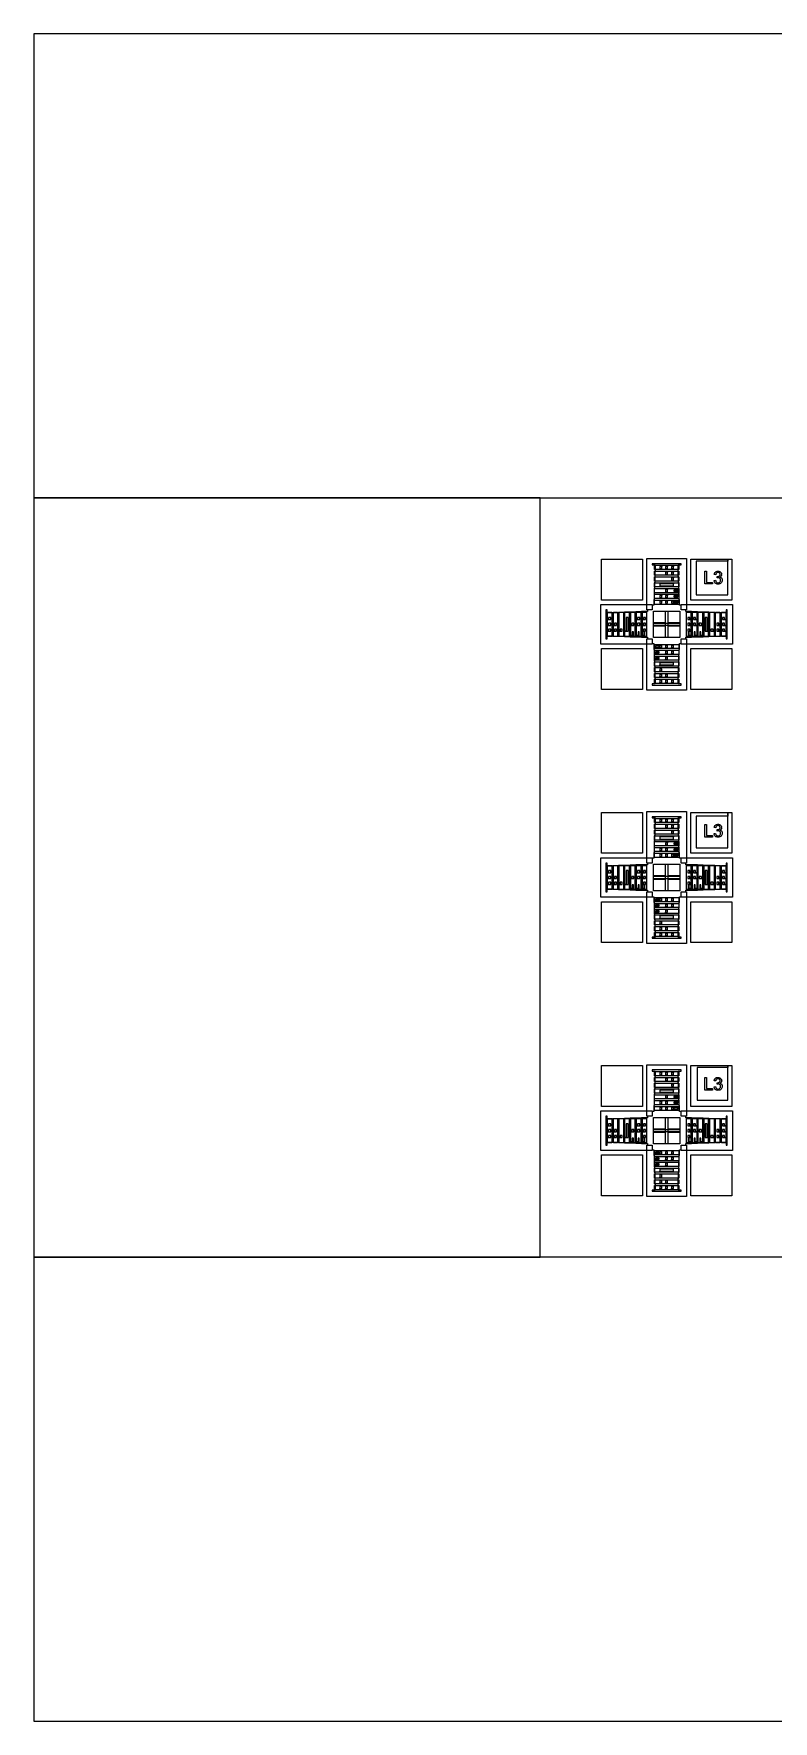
# Model space of a CAD drawing. Extents: x -45.2 to 45.2, y -25 to 2.
# Drawn here: x -45.2 to -43.447, y -2 to 2 of the extents above; entities that cross this region are included whole.
import ezdxf

# ---------------------------------------------------------------- set-up
doc = ezdxf.new("R2010")
doc.units = 0
doc.header["$MEASUREMENT"] = 0
for name, color, linetype in [('CHAMBERS', 3, 'Continuous'), ('FLOW', 4, 'Continuous'), ('MARKS', 1, 'Continuous'), ('SIEVE', 2, 'Continuous')]:
    doc.layers.add(name, color=color, linetype=linetype)

# ---------------------------------------------------------------- blocks, each defined once
blk = doc.blocks.new('ALIREF3L_5_1_22')
at = {"layer": 'CHAMBERS', "linetype": 'Continuous'}
for points in [[(-0.15425, 0.15425), (-0.15425, 0.0575), (-0.0575, 0.0575), (-0.0575, 0.15425), (-0.145, 0.15425), (-0.145, 0.15), (-0.0725, 0.15), (-0.0725, 0.0725), (-0.145, 0.0725), (-0.145, 0.15425), (-0.15425, 0.15425)], [(-0.02875, 0.14), (-0.02875, 0.13), (0.02875, 0.13), (0.02875, 0.14), (0.01125, 0.14), (0.01125, 0.1375), (0.01625, 0.1375), (0.01625, 0.1325), (0.01125, 0.1325), (0.01125, 0.14), (-0.0025, 0.14), (-0.0025, 0.1375), (0.0025, 0.1375), (0.0025, 0.1325), (-0.0025, 0.1325), (-0.0025, 0.14), (-0.01625, 0.14), (-0.01625, 0.1375), (-0.01125, 0.1375), (-0.01125, 0.1325), (-0.01625, 0.1325), (-0.01625, 0.14), (-0.02875, 0.14)], [(-0.02875, 0.12625), (-0.02875, 0.11625), (0.02875, 0.11625), (0.02875, 0.12625), (-0.0025, 0.12625), (-0.0025, 0.12375), (0.0025, 0.12375), (0.0025, 0.11875), (-0.0025, 0.11875), (-0.0025, 0.12625), (-0.01625, 0.12625), (-0.01625, 0.12375), (-0.01125, 0.12375), (-0.01125, 0.11875), (-0.01625, 0.11875), (-0.01625, 0.12625), (-0.02875, 0.12625)], [(0.0575, 0.0575), (0.15425, 0.0575), (0.15425, 0.15425), (0.0575, 0.15425), (0.0575, 0.0575)], [(-0.02875, 0.1125), (-0.02875, 0.1025), (0.02875, 0.1025), (0.02875, 0.1125), (-0.01625, 0.1125), (-0.01625, 0.11), (-0.01125, 0.11), (-0.01125, 0.105), (-0.01625, 0.105), (-0.01625, 0.1125), (-0.02875, 0.1125)], [(-0.02875, 0.09875), (-0.02875, 0.08875), (0.02875, 0.08875), (0.02875, 0.09875), (-0.01625, 0.09875), (-0.01625, 0.09625), (0.01625, 0.09625), (0.01625, 0.09125), (-0.01625, 0.09125), (-0.01625, 0.09875), (-0.02875, 0.09875)], [(-0.02875, 0.085), (-0.02875, 0.075), (0.02875, 0.075), (0.02875, 0.085), (-0.0025, 0.085), (-0.0025, 0.0825), (0.0025, 0.0825), (0.0025, 0.0775), (-0.0025, 0.0775), (-0.0025, 0.085), (-0.02625, 0.085), (-0.02625, 0.08125), (-0.0175, 0.08125), (-0.0175, 0.07875), (-0.02625, 0.07875), (-0.02625, 0.085), (-0.02875, 0.085)], [(-0.02875, 0.07125), (-0.02875, 0.06125), (0.02875, 0.06125), (0.02875, 0.07125), (0.01125, 0.07125), (0.01125, 0.06875), (0.01625, 0.06875), (0.01625, 0.06375), (0.01125, 0.06375), (0.01125, 0.07125), (-0.0025, 0.07125), (-0.0025, 0.06875), (0.0025, 0.06875), (0.0025, 0.06375), (-0.0025, 0.06375), (-0.0025, 0.07125), (-0.02625, 0.07125), (-0.02625, 0.0675), (-0.0175, 0.0675), (-0.0175, 0.065), (-0.02625, 0.065), (-0.02625, 0.07125), (-0.02875, 0.07125)], [(-0.02875, 0.0575), (-0.02875, 0.0475), (0.02875, 0.0475), (0.02875, 0.0575), (0.01125, 0.0575), (0.01125, 0.055), (0.01625, 0.055), (0.01625, 0.05), (0.01125, 0.05), (0.01125, 0.0575), (-0.0025, 0.0575), (-0.0025, 0.055), (0.0025, 0.055), (0.0025, 0.05), (-0.0025, 0.05), (-0.0025, 0.0575), (-0.01625, 0.0575), (-0.01625, 0.055), (-0.01125, 0.055), (-0.01125, 0.05), (-0.01625, 0.05), (-0.01625, 0.0575), (-0.02625, 0.0575), (-0.02625, 0.05375), (-0.0175, 0.05375), (-0.0175, 0.05125), (-0.02625, 0.05125), (-0.02625, 0.0575), (-0.02875, 0.0575)], [(-0.14, -0.02875), (-0.13, -0.02875), (-0.13, 0.02875), (-0.14, 0.02875), (-0.14, 0.01125), (-0.1375, 0.01125), (-0.1375, 0.01625), (-0.1325, 0.01625), (-0.1325, 0.01125), (-0.14, 0.01125), (-0.14, -0.0025), (-0.1375, -0.0025), (-0.1375, 0.0025), (-0.1325, 0.0025), (-0.1325, -0.0025), (-0.14, -0.0025), (-0.14, -0.01625), (-0.1375, -0.01625), (-0.1375, -0.01125), (-0.1325, -0.01125), (-0.1325, -0.01625), (-0.14, -0.01625), (-0.14, -0.02875)], [(-0.12625, -0.02875), (-0.11625, -0.02875), (-0.11625, 0.02875), (-0.12625, 0.02875), (-0.12625, -0.0025), (-0.12375, -0.0025), (-0.12375, 0.0025), (-0.11875, 0.0025), (-0.11875, -0.0025), (-0.12625, -0.0025), (-0.12625, -0.01625), (-0.12375, -0.01625), (-0.12375, -0.01125), (-0.11875, -0.01125), (-0.11875, -0.01625), (-0.12625, -0.01625), (-0.12625, -0.02875)], [(-0.1125, -0.02875), (-0.1025, -0.02875), (-0.1025, 0.02875), (-0.1125, 0.02875), (-0.1125, -0.01625), (-0.11, -0.01625), (-0.11, -0.01125), (-0.105, -0.01125), (-0.105, -0.01625), (-0.1125, -0.01625), (-0.1125, -0.02875)], [(-0.09875, -0.02875), (-0.08875, -0.02875), (-0.08875, 0.02875), (-0.09875, 0.02875), (-0.09875, -0.01625), (-0.09625, -0.01625), (-0.09625, 0.01625), (-0.09125, 0.01625), (-0.09125, -0.01625), (-0.09875, -0.01625), (-0.09875, -0.02875)], [(-0.085, -0.02875), (-0.075, -0.02875), (-0.075, 0.02875), (-0.085, 0.02875), (-0.085, -0.0025), (-0.0825, -0.0025), (-0.0825, 0.0025), (-0.0775, 0.0025), (-0.0775, -0.0025), (-0.085, -0.0025), (-0.085, -0.02625), (-0.08125, -0.02625), (-0.08125, -0.0175), (-0.07875, -0.0175), (-0.07875, -0.02625), (-0.085, -0.02625), (-0.085, -0.02875)], [(-0.07125, -0.02875), (-0.06125, -0.02875), (-0.06125, 0.02875), (-0.07125, 0.02875), (-0.07125, 0.01125), (-0.06875, 0.01125), (-0.06875, 0.01625), (-0.06375, 0.01625), (-0.06375, 0.01125), (-0.07125, 0.01125), (-0.07125, -0.0025), (-0.06875, -0.0025), (-0.06875, 0.0025), (-0.06375, 0.0025), (-0.06375, -0.0025), (-0.07125, -0.0025), (-0.07125, -0.02625), (-0.0675, -0.02625), (-0.0675, -0.0175), (-0.065, -0.0175), (-0.065, -0.02625), (-0.07125, -0.02625), (-0.07125, -0.02875)], [(-0.0575, -0.02875), (-0.0475, -0.02875), (-0.0475, 0.02875), (-0.0575, 0.02875), (-0.0575, 0.01125), (-0.055, 0.01125), (-0.055, 0.01625), (-0.05, 0.01625), (-0.05, 0.01125), (-0.0575, 0.01125), (-0.0575, -0.0025), (-0.055, -0.0025), (-0.055, 0.0025), (-0.05, 0.0025), (-0.05, -0.0025), (-0.0575, -0.0025), (-0.0575, -0.01625), (-0.055, -0.01625), (-0.055, -0.01125), (-0.05, -0.01125), (-0.05, -0.01625), (-0.0575, -0.01625), (-0.0575, -0.02625), (-0.05375, -0.02625), (-0.05375, -0.0175), (-0.05125, -0.0175), (-0.05125, -0.02625), (-0.0575, -0.02625), (-0.0575, -0.02875)], [(-0.03125, 0.00375), (-0.00375, 0.00375), (-0.00375, 0.03125), (-0.03125, 0.03125), (-0.03125, 0.00375)], [(0.00375, 0.00375), (0.03125, 0.00375), (0.03125, 0.03125), (0.00375, 0.03125), (0.00375, 0.00375)], [(0.0575, -0.02875), (0.0575, -0.02625), (0.05125, -0.02625), (0.05125, -0.0175), (0.05375, -0.0175), (0.05375, -0.02625), (0.0575, -0.02625), (0.0575, -0.01625), (0.05, -0.01625), (0.05, -0.01125), (0.055, -0.01125), (0.055, -0.01625), (0.0575, -0.01625), (0.0575, -0.0025), (0.05, -0.0025), (0.05, 0.0025), (0.055, 0.0025), (0.055, -0.0025), (0.0575, -0.0025), (0.0575, 0.01125), (0.05, 0.01125), (0.05, 0.01625), (0.055, 0.01625), (0.055, 0.01125), (0.0575, 0.01125), (0.0575, 0.02875), (0.0475, 0.02875), (0.0475, -0.02875), (0.0575, -0.02875)], [(0.07125, -0.02875), (0.07125, -0.02625), (0.065, -0.02625), (0.065, -0.0175), (0.0675, -0.0175), (0.0675, -0.02625), (0.07125, -0.02625), (0.07125, -0.0025), (0.06375, -0.0025), (0.06375, 0.0025), (0.06875, 0.0025), (0.06875, -0.0025), (0.07125, -0.0025), (0.07125, 0.01125), (0.06375, 0.01125), (0.06375, 0.01625), (0.06875, 0.01625), (0.06875, 0.01125), (0.07125, 0.01125), (0.07125, 0.02875), (0.06125, 0.02875), (0.06125, -0.02875), (0.07125, -0.02875)], [(0.085, -0.02875), (0.085, -0.02625), (0.07875, -0.02625), (0.07875, -0.0175), (0.08125, -0.0175), (0.08125, -0.02625), (0.085, -0.02625), (0.085, -0.0025), (0.0775, -0.0025), (0.0775, 0.0025), (0.0825, 0.0025), (0.0825, -0.0025), (0.085, -0.0025), (0.085, 0.02875), (0.075, 0.02875), (0.075, -0.02875), (0.085, -0.02875)], [(0.09875, -0.02875), (0.09875, -0.01625), (0.09125, -0.01625), (0.09125, 0.01625), (0.09625, 0.01625), (0.09625, -0.01625), (0.09875, -0.01625), (0.09875, 0.02875), (0.08875, 0.02875), (0.08875, -0.02875), (0.09875, -0.02875)], [(0.1125, -0.02875), (0.1125, -0.01625), (0.105, -0.01625), (0.105, -0.01125), (0.11, -0.01125), (0.11, -0.01625), (0.1125, -0.01625), (0.1125, 0.02875), (0.1025, 0.02875), (0.1025, -0.02875), (0.1125, -0.02875)], [(0.12625, -0.02875), (0.12625, -0.01625), (0.11875, -0.01625), (0.11875, -0.01125), (0.12375, -0.01125), (0.12375, -0.01625), (0.12625, -0.01625), (0.12625, -0.0025), (0.11875, -0.0025), (0.11875, 0.0025), (0.12375, 0.0025), (0.12375, -0.0025), (0.12625, -0.0025), (0.12625, 0.02875), (0.11625, 0.02875), (0.11625, -0.02875), (0.12625, -0.02875)], [(0.14, -0.02875), (0.14, -0.01625), (0.1325, -0.01625), (0.1325, -0.01125), (0.1375, -0.01125), (0.1375, -0.01625), (0.14, -0.01625), (0.14, -0.0025), (0.1325, -0.0025), (0.1325, 0.0025), (0.1375, 0.0025), (0.1375, -0.0025), (0.14, -0.0025), (0.14, 0.01125), (0.1325, 0.01125), (0.1325, 0.01625), (0.1375, 0.01625), (0.1375, 0.01125), (0.14, 0.01125), (0.14, 0.02875), (0.13, 0.02875), (0.13, -0.02875), (0.14, -0.02875)], [(-0.03125, -0.03125), (-0.00375, -0.03125), (-0.00375, -0.00375), (-0.03125, -0.00375), (-0.03125, -0.03125)], [(0.00375, -0.03125), (0.03125, -0.03125), (0.03125, -0.00375), (0.00375, -0.00375), (0.00375, -0.03125)], [(-0.15425, -0.15425), (-0.0575, -0.15425), (-0.0575, -0.0575), (-0.15425, -0.0575), (-0.15425, -0.15425)], [(0.02875, -0.0575), (0.02875, -0.0475), (-0.02875, -0.0475), (-0.02875, -0.0575), (-0.01125, -0.0575), (-0.01125, -0.055), (-0.01625, -0.055), (-0.01625, -0.05), (-0.01125, -0.05), (-0.01125, -0.0575), (0.0025, -0.0575), (0.0025, -0.055), (-0.0025, -0.055), (-0.0025, -0.05), (0.0025, -0.05), (0.0025, -0.0575), (0.01625, -0.0575), (0.01625, -0.055), (0.01125, -0.055), (0.01125, -0.05), (0.01625, -0.05), (0.01625, -0.0575), (0.02625, -0.0575), (0.02625, -0.05375), (0.0175, -0.05375), (0.0175, -0.05125), (0.02625, -0.05125), (0.02625, -0.0575), (0.02875, -0.0575)], [(0.02875, -0.07125), (0.02875, -0.06125), (-0.02875, -0.06125), (-0.02875, -0.07125), (-0.01125, -0.07125), (-0.01125, -0.06875), (-0.01625, -0.06875), (-0.01625, -0.06375), (-0.01125, -0.06375), (-0.01125, -0.07125), (0.0025, -0.07125), (0.0025, -0.06875), (-0.0025, -0.06875), (-0.0025, -0.06375), (0.0025, -0.06375), (0.0025, -0.07125), (0.02625, -0.07125), (0.02625, -0.0675), (0.0175, -0.0675), (0.0175, -0.065), (0.02625, -0.065), (0.02625, -0.07125), (0.02875, -0.07125)], [(0.02875, -0.085), (0.02875, -0.075), (-0.02875, -0.075), (-0.02875, -0.085), (0.0025, -0.085), (0.0025, -0.0825), (-0.0025, -0.0825), (-0.0025, -0.0775), (0.0025, -0.0775), (0.0025, -0.085), (0.02625, -0.085), (0.02625, -0.08125), (0.0175, -0.08125), (0.0175, -0.07875), (0.02625, -0.07875), (0.02625, -0.085), (0.02875, -0.085)], [(0.0575, -0.15425), (0.15425, -0.15425), (0.15425, -0.0575), (0.0575, -0.0575), (0.0575, -0.15425)], [(0.02875, -0.09875), (0.02875, -0.08875), (-0.02875, -0.08875), (-0.02875, -0.09875), (0.01625, -0.09875), (0.01625, -0.09625), (-0.01625, -0.09625), (-0.01625, -0.09125), (0.01625, -0.09125), (0.01625, -0.09875), (0.02875, -0.09875)], [(0.02875, -0.1125), (0.02875, -0.1025), (-0.02875, -0.1025), (-0.02875, -0.1125), (0.01625, -0.1125), (0.01625, -0.11), (0.01125, -0.11), (0.01125, -0.105), (0.01625, -0.105), (0.01625, -0.1125), (0.02875, -0.1125)], [(0.02875, -0.12625), (0.02875, -0.11625), (-0.02875, -0.11625), (-0.02875, -0.12625), (0.0025, -0.12625), (0.0025, -0.12375), (-0.0025, -0.12375), (-0.0025, -0.11875), (0.0025, -0.11875), (0.0025, -0.12625), (0.01625, -0.12625), (0.01625, -0.12375), (0.01125, -0.12375), (0.01125, -0.11875), (0.01625, -0.11875), (0.01625, -0.12625), (0.02875, -0.12625)], [(0.02875, -0.14), (0.02875, -0.13), (-0.02875, -0.13), (-0.02875, -0.14), (-0.01125, -0.14), (-0.01125, -0.1375), (-0.01625, -0.1375), (-0.01625, -0.1325), (-0.01125, -0.1325), (-0.01125, -0.14), (0.0025, -0.14), (0.0025, -0.1375), (-0.0025, -0.1375), (-0.0025, -0.1325), (0.0025, -0.1325), (0.0025, -0.14), (0.01625, -0.14), (0.01625, -0.1375), (0.01125, -0.1375), (0.01125, -0.1325), (0.01625, -0.1325), (0.01625, -0.14), (0.02875, -0.14)]]:
    blk.add_lwpolyline(points, close=True, dxfattribs=at)
blk = doc.blocks.new('ALIREF2L_5_1_23')
at = {"layer": 'SIEVE', "linetype": 'Continuous'}
for points in [[(-0.15425, 0.15425), (-0.15425, 0.0575), (-0.0575, 0.0575), (-0.0575, 0.15425), (-0.145, 0.15425), (-0.145, 0.145), (-0.07, 0.145), (-0.07, 0.07), (-0.145, 0.07), (-0.145, 0.15425), (-0.15425, 0.15425)], [(-0.02875, 0.14), (-0.02875, 0.13), (0.02875, 0.13), (0.02875, 0.14), (0.01125, 0.14), (0.01125, 0.1375), (0.01625, 0.1375), (0.01625, 0.1325), (0.01125, 0.1325), (0.01125, 0.14), (-0.0025, 0.14), (-0.0025, 0.1375), (0.0025, 0.1375), (0.0025, 0.1325), (-0.0025, 0.1325), (-0.0025, 0.14), (-0.01625, 0.14), (-0.01625, 0.1375), (-0.01125, 0.1375), (-0.01125, 0.1325), (-0.01625, 0.1325), (-0.01625, 0.14), (-0.02875, 0.14)], [(-0.02875, 0.12625), (-0.02875, 0.11625), (0.02875, 0.11625), (0.02875, 0.12625), (-0.0025, 0.12625), (-0.0025, 0.12375), (0.0025, 0.12375), (0.0025, 0.11875), (-0.0025, 0.11875), (-0.0025, 0.12625), (-0.01625, 0.12625), (-0.01625, 0.12375), (-0.01125, 0.12375), (-0.01125, 0.11875), (-0.01625, 0.11875), (-0.01625, 0.12625), (-0.02875, 0.12625)], [(0.0575, 0.0575), (0.15425, 0.0575), (0.15425, 0.15425), (0.0575, 0.15425), (0.0575, 0.0575)], [(-0.02875, 0.1125), (-0.02875, 0.1025), (0.02875, 0.1025), (0.02875, 0.1125), (-0.01625, 0.1125), (-0.01625, 0.11), (-0.01125, 0.11), (-0.01125, 0.105), (-0.01625, 0.105), (-0.01625, 0.1125), (-0.02875, 0.1125)], [(-0.02875, 0.09875), (-0.02875, 0.08875), (0.02875, 0.08875), (0.02875, 0.09875), (-0.01625, 0.09875), (-0.01625, 0.09625), (0.01625, 0.09625), (0.01625, 0.09125), (-0.01625, 0.09125), (-0.01625, 0.09875), (-0.02875, 0.09875)], [(-0.02875, 0.085), (-0.02875, 0.075), (0.02875, 0.075), (0.02875, 0.085), (-0.0025, 0.085), (-0.0025, 0.0825), (0.0025, 0.0825), (0.0025, 0.0775), (-0.0025, 0.0775), (-0.0025, 0.085), (-0.02625, 0.085), (-0.02625, 0.08125), (-0.0175, 0.08125), (-0.0175, 0.07875), (-0.02625, 0.07875), (-0.02625, 0.085), (-0.02875, 0.085)], [(-0.02875, 0.07125), (-0.02875, 0.06125), (0.02875, 0.06125), (0.02875, 0.07125), (0.01125, 0.07125), (0.01125, 0.06875), (0.01625, 0.06875), (0.01625, 0.06375), (0.01125, 0.06375), (0.01125, 0.07125), (-0.0025, 0.07125), (-0.0025, 0.06875), (0.0025, 0.06875), (0.0025, 0.06375), (-0.0025, 0.06375), (-0.0025, 0.07125), (-0.02625, 0.07125), (-0.02625, 0.0675), (-0.0175, 0.0675), (-0.0175, 0.065), (-0.02625, 0.065), (-0.02625, 0.07125), (-0.02875, 0.07125)], [(-0.02875, 0.0575), (-0.02875, 0.0475), (0.02875, 0.0475), (0.02875, 0.0575), (0.01125, 0.0575), (0.01125, 0.055), (0.01625, 0.055), (0.01625, 0.05), (0.01125, 0.05), (0.01125, 0.0575), (-0.0025, 0.0575), (-0.0025, 0.055), (0.0025, 0.055), (0.0025, 0.05), (-0.0025, 0.05), (-0.0025, 0.0575), (-0.01625, 0.0575), (-0.01625, 0.055), (-0.01125, 0.055), (-0.01125, 0.05), (-0.01625, 0.05), (-0.01625, 0.0575), (-0.02625, 0.0575), (-0.02625, 0.05375), (-0.0175, 0.05375), (-0.0175, 0.05125), (-0.02625, 0.05125), (-0.02625, 0.0575), (-0.02875, 0.0575)], [(-0.14, -0.02875), (-0.13, -0.02875), (-0.13, 0.02875), (-0.14, 0.02875), (-0.14, 0.01125), (-0.1375, 0.01125), (-0.1375, 0.01625), (-0.1325, 0.01625), (-0.1325, 0.01125), (-0.14, 0.01125), (-0.14, -0.0025), (-0.1375, -0.0025), (-0.1375, 0.0025), (-0.1325, 0.0025), (-0.1325, -0.0025), (-0.14, -0.0025), (-0.14, -0.01625), (-0.1375, -0.01625), (-0.1375, -0.01125), (-0.1325, -0.01125), (-0.1325, -0.01625), (-0.14, -0.01625), (-0.14, -0.02875)], [(-0.12625, -0.02875), (-0.11625, -0.02875), (-0.11625, 0.02875), (-0.12625, 0.02875), (-0.12625, -0.0025), (-0.12375, -0.0025), (-0.12375, 0.0025), (-0.11875, 0.0025), (-0.11875, -0.0025), (-0.12625, -0.0025), (-0.12625, -0.01625), (-0.12375, -0.01625), (-0.12375, -0.01125), (-0.11875, -0.01125), (-0.11875, -0.01625), (-0.12625, -0.01625), (-0.12625, -0.02875)], [(-0.1125, -0.02875), (-0.1025, -0.02875), (-0.1025, 0.02875), (-0.1125, 0.02875), (-0.1125, -0.01625), (-0.11, -0.01625), (-0.11, -0.01125), (-0.105, -0.01125), (-0.105, -0.01625), (-0.1125, -0.01625), (-0.1125, -0.02875)], [(-0.09875, -0.02875), (-0.08875, -0.02875), (-0.08875, 0.02875), (-0.09875, 0.02875), (-0.09875, -0.01625), (-0.09625, -0.01625), (-0.09625, 0.01625), (-0.09125, 0.01625), (-0.09125, -0.01625), (-0.09875, -0.01625), (-0.09875, -0.02875)], [(-0.085, -0.02875), (-0.075, -0.02875), (-0.075, 0.02875), (-0.085, 0.02875), (-0.085, -0.0025), (-0.0825, -0.0025), (-0.0825, 0.0025), (-0.0775, 0.0025), (-0.0775, -0.0025), (-0.085, -0.0025), (-0.085, -0.02625), (-0.08125, -0.02625), (-0.08125, -0.0175), (-0.07875, -0.0175), (-0.07875, -0.02625), (-0.085, -0.02625), (-0.085, -0.02875)], [(-0.07125, -0.02875), (-0.06125, -0.02875), (-0.06125, 0.02875), (-0.07125, 0.02875), (-0.07125, 0.01125), (-0.06875, 0.01125), (-0.06875, 0.01625), (-0.06375, 0.01625), (-0.06375, 0.01125), (-0.07125, 0.01125), (-0.07125, -0.0025), (-0.06875, -0.0025), (-0.06875, 0.0025), (-0.06375, 0.0025), (-0.06375, -0.0025), (-0.07125, -0.0025), (-0.07125, -0.02625), (-0.0675, -0.02625), (-0.0675, -0.0175), (-0.065, -0.0175), (-0.065, -0.02625), (-0.07125, -0.02625), (-0.07125, -0.02875)], [(-0.0575, -0.02875), (-0.0475, -0.02875), (-0.0475, 0.02875), (-0.0575, 0.02875), (-0.0575, 0.01125), (-0.055, 0.01125), (-0.055, 0.01625), (-0.05, 0.01625), (-0.05, 0.01125), (-0.0575, 0.01125), (-0.0575, -0.0025), (-0.055, -0.0025), (-0.055, 0.0025), (-0.05, 0.0025), (-0.05, -0.0025), (-0.0575, -0.0025), (-0.0575, -0.01625), (-0.055, -0.01625), (-0.055, -0.01125), (-0.05, -0.01125), (-0.05, -0.01625), (-0.0575, -0.01625), (-0.0575, -0.02625), (-0.05375, -0.02625), (-0.05375, -0.0175), (-0.05125, -0.0175), (-0.05125, -0.02625), (-0.0575, -0.02625), (-0.0575, -0.02875)], [(-0.03125, 0.00375), (-0.00375, 0.00375), (-0.00375, 0.03125), (-0.03125, 0.03125), (-0.03125, 0.00375)], [(0.00375, 0.00375), (0.03125, 0.00375), (0.03125, 0.03125), (0.00375, 0.03125), (0.00375, 0.00375)], [(0.0575, -0.02875), (0.0575, -0.02625), (0.05125, -0.02625), (0.05125, -0.0175), (0.05375, -0.0175), (0.05375, -0.02625), (0.0575, -0.02625), (0.0575, -0.01625), (0.05, -0.01625), (0.05, -0.01125), (0.055, -0.01125), (0.055, -0.01625), (0.0575, -0.01625), (0.0575, -0.0025), (0.05, -0.0025), (0.05, 0.0025), (0.055, 0.0025), (0.055, -0.0025), (0.0575, -0.0025), (0.0575, 0.01125), (0.05, 0.01125), (0.05, 0.01625), (0.055, 0.01625), (0.055, 0.01125), (0.0575, 0.01125), (0.0575, 0.02875), (0.0475, 0.02875), (0.0475, -0.02875), (0.0575, -0.02875)], [(0.07125, -0.02875), (0.07125, -0.02625), (0.065, -0.02625), (0.065, -0.0175), (0.0675, -0.0175), (0.0675, -0.02625), (0.07125, -0.02625), (0.07125, -0.0025), (0.06375, -0.0025), (0.06375, 0.0025), (0.06875, 0.0025), (0.06875, -0.0025), (0.07125, -0.0025), (0.07125, 0.01125), (0.06375, 0.01125), (0.06375, 0.01625), (0.06875, 0.01625), (0.06875, 0.01125), (0.07125, 0.01125), (0.07125, 0.02875), (0.06125, 0.02875), (0.06125, -0.02875), (0.07125, -0.02875)], [(0.085, -0.02875), (0.085, -0.02625), (0.07875, -0.02625), (0.07875, -0.0175), (0.08125, -0.0175), (0.08125, -0.02625), (0.085, -0.02625), (0.085, -0.0025), (0.0775, -0.0025), (0.0775, 0.0025), (0.0825, 0.0025), (0.0825, -0.0025), (0.085, -0.0025), (0.085, 0.02875), (0.075, 0.02875), (0.075, -0.02875), (0.085, -0.02875)], [(0.09875, -0.02875), (0.09875, -0.01625), (0.09125, -0.01625), (0.09125, 0.01625), (0.09625, 0.01625), (0.09625, -0.01625), (0.09875, -0.01625), (0.09875, 0.02875), (0.08875, 0.02875), (0.08875, -0.02875), (0.09875, -0.02875)], [(0.1125, -0.02875), (0.1125, -0.01625), (0.105, -0.01625), (0.105, -0.01125), (0.11, -0.01125), (0.11, -0.01625), (0.1125, -0.01625), (0.1125, 0.02875), (0.1025, 0.02875), (0.1025, -0.02875), (0.1125, -0.02875)], [(0.12625, -0.02875), (0.12625, -0.01625), (0.11875, -0.01625), (0.11875, -0.01125), (0.12375, -0.01125), (0.12375, -0.01625), (0.12625, -0.01625), (0.12625, -0.0025), (0.11875, -0.0025), (0.11875, 0.0025), (0.12375, 0.0025), (0.12375, -0.0025), (0.12625, -0.0025), (0.12625, 0.02875), (0.11625, 0.02875), (0.11625, -0.02875), (0.12625, -0.02875)], [(0.14, -0.02875), (0.14, -0.01625), (0.1325, -0.01625), (0.1325, -0.01125), (0.1375, -0.01125), (0.1375, -0.01625), (0.14, -0.01625), (0.14, -0.0025), (0.1325, -0.0025), (0.1325, 0.0025), (0.1375, 0.0025), (0.1375, -0.0025), (0.14, -0.0025), (0.14, 0.01125), (0.1325, 0.01125), (0.1325, 0.01625), (0.1375, 0.01625), (0.1375, 0.01125), (0.14, 0.01125), (0.14, 0.02875), (0.13, 0.02875), (0.13, -0.02875), (0.14, -0.02875)], [(-0.03125, -0.03125), (-0.00375, -0.03125), (-0.00375, -0.00375), (-0.03125, -0.00375), (-0.03125, -0.03125)], [(0.00375, -0.03125), (0.03125, -0.03125), (0.03125, -0.00375), (0.00375, -0.00375), (0.00375, -0.03125)], [(-0.15425, -0.15425), (-0.0575, -0.15425), (-0.0575, -0.0575), (-0.15425, -0.0575), (-0.15425, -0.15425)], [(0.02875, -0.0575), (0.02875, -0.0475), (-0.02875, -0.0475), (-0.02875, -0.0575), (-0.01125, -0.0575), (-0.01125, -0.055), (-0.01625, -0.055), (-0.01625, -0.05), (-0.01125, -0.05), (-0.01125, -0.0575), (0.0025, -0.0575), (0.0025, -0.055), (-0.0025, -0.055), (-0.0025, -0.05), (0.0025, -0.05), (0.0025, -0.0575), (0.01625, -0.0575), (0.01625, -0.055), (0.01125, -0.055), (0.01125, -0.05), (0.01625, -0.05), (0.01625, -0.0575), (0.02625, -0.0575), (0.02625, -0.05375), (0.0175, -0.05375), (0.0175, -0.05125), (0.02625, -0.05125), (0.02625, -0.0575), (0.02875, -0.0575)], [(0.02875, -0.07125), (0.02875, -0.06125), (-0.02875, -0.06125), (-0.02875, -0.07125), (-0.01125, -0.07125), (-0.01125, -0.06875), (-0.01625, -0.06875), (-0.01625, -0.06375), (-0.01125, -0.06375), (-0.01125, -0.07125), (0.0025, -0.07125), (0.0025, -0.06875), (-0.0025, -0.06875), (-0.0025, -0.06375), (0.0025, -0.06375), (0.0025, -0.07125), (0.02625, -0.07125), (0.02625, -0.0675), (0.0175, -0.0675), (0.0175, -0.065), (0.02625, -0.065), (0.02625, -0.07125), (0.02875, -0.07125)], [(0.02875, -0.085), (0.02875, -0.075), (-0.02875, -0.075), (-0.02875, -0.085), (0.0025, -0.085), (0.0025, -0.0825), (-0.0025, -0.0825), (-0.0025, -0.0775), (0.0025, -0.0775), (0.0025, -0.085), (0.02625, -0.085), (0.02625, -0.08125), (0.0175, -0.08125), (0.0175, -0.07875), (0.02625, -0.07875), (0.02625, -0.085), (0.02875, -0.085)], [(0.0575, -0.15425), (0.15425, -0.15425), (0.15425, -0.0575), (0.0575, -0.0575), (0.0575, -0.15425)], [(0.02875, -0.09875), (0.02875, -0.08875), (-0.02875, -0.08875), (-0.02875, -0.09875), (0.01625, -0.09875), (0.01625, -0.09625), (-0.01625, -0.09625), (-0.01625, -0.09125), (0.01625, -0.09125), (0.01625, -0.09875), (0.02875, -0.09875)], [(0.02875, -0.1125), (0.02875, -0.1025), (-0.02875, -0.1025), (-0.02875, -0.1125), (0.01625, -0.1125), (0.01625, -0.11), (0.01125, -0.11), (0.01125, -0.105), (0.01625, -0.105), (0.01625, -0.1125), (0.02875, -0.1125)], [(0.02875, -0.12625), (0.02875, -0.11625), (-0.02875, -0.11625), (-0.02875, -0.12625), (0.0025, -0.12625), (0.0025, -0.12375), (-0.0025, -0.12375), (-0.0025, -0.11875), (0.0025, -0.11875), (0.0025, -0.12625), (0.01625, -0.12625), (0.01625, -0.12375), (0.01125, -0.12375), (0.01125, -0.11875), (0.01625, -0.11875), (0.01625, -0.12625), (0.02875, -0.12625)], [(0.02875, -0.14), (0.02875, -0.13), (-0.02875, -0.13), (-0.02875, -0.14), (-0.01125, -0.14), (-0.01125, -0.1375), (-0.01625, -0.1375), (-0.01625, -0.1325), (-0.01125, -0.1325), (-0.01125, -0.14), (0.0025, -0.14), (0.0025, -0.1375), (-0.0025, -0.1375), (-0.0025, -0.1325), (0.0025, -0.1325), (0.0025, -0.14), (0.01625, -0.14), (0.01625, -0.1375), (0.01125, -0.1375), (0.01125, -0.1325), (0.01625, -0.1325), (0.01625, -0.14), (0.02875, -0.14)]]:
    blk.add_lwpolyline(points, close=True, dxfattribs=at)
blk = doc.blocks.new('ALIREFL1_5_1_26')
at = {"layer": 'MARKS', "linetype": 'Continuous'}
for points in [[(-0.15425, 0.15425), (-0.15425, 0.0575), (-0.0575, 0.0575), (-0.0575, 0.15425), (-0.145, 0.15425), (-0.145, 0.15), (-0.07, 0.15), (-0.07, 0.07), (-0.145, 0.07), (-0.145, 0.15425), (-0.15425, 0.15425)], [(-0.02875, 0.14), (-0.02875, 0.13), (0.02875, 0.13), (0.02875, 0.14), (0.01125, 0.14), (0.01125, 0.1375), (0.01625, 0.1375), (0.01625, 0.1325), (0.01125, 0.1325), (0.01125, 0.14), (-0.0025, 0.14), (-0.0025, 0.1375), (0.0025, 0.1375), (0.0025, 0.1325), (-0.0025, 0.1325), (-0.0025, 0.14), (-0.01625, 0.14), (-0.01625, 0.1375), (-0.01125, 0.1375), (-0.01125, 0.1325), (-0.01625, 0.1325), (-0.01625, 0.14), (-0.02875, 0.14)], [(-0.02875, 0.12625), (-0.02875, 0.11625), (0.02875, 0.11625), (0.02875, 0.12625), (-0.0025, 0.12625), (-0.0025, 0.12375), (0.0025, 0.12375), (0.0025, 0.11875), (-0.0025, 0.11875), (-0.0025, 0.12625), (-0.01625, 0.12625), (-0.01625, 0.12375), (-0.01125, 0.12375), (-0.01125, 0.11875), (-0.01625, 0.11875), (-0.01625, 0.12625), (-0.02875, 0.12625)], [(0.0575, 0.0575), (0.15425, 0.0575), (0.15425, 0.15425), (0.0575, 0.15425), (0.0575, 0.0575)], [(-0.02875, 0.1125), (-0.02875, 0.1025), (0.02875, 0.1025), (0.02875, 0.1125), (-0.01625, 0.1125), (-0.01625, 0.11), (-0.01125, 0.11), (-0.01125, 0.105), (-0.01625, 0.105), (-0.01625, 0.1125), (-0.02875, 0.1125)], [(-0.02875, 0.09875), (-0.02875, 0.08875), (0.02875, 0.08875), (0.02875, 0.09875), (-0.01625, 0.09875), (-0.01625, 0.09625), (0.01625, 0.09625), (0.01625, 0.09125), (-0.01625, 0.09125), (-0.01625, 0.09875), (-0.02875, 0.09875)], [(-0.02875, 0.085), (-0.02875, 0.075), (0.02875, 0.075), (0.02875, 0.085), (-0.0025, 0.085), (-0.0025, 0.0825), (0.0025, 0.0825), (0.0025, 0.0775), (-0.0025, 0.0775), (-0.0025, 0.085), (-0.02625, 0.085), (-0.02625, 0.08125), (-0.0175, 0.08125), (-0.0175, 0.07875), (-0.02625, 0.07875), (-0.02625, 0.085), (-0.02875, 0.085)], [(-0.02875, 0.07125), (-0.02875, 0.06125), (0.02875, 0.06125), (0.02875, 0.07125), (0.01125, 0.07125), (0.01125, 0.06875), (0.01625, 0.06875), (0.01625, 0.06375), (0.01125, 0.06375), (0.01125, 0.07125), (-0.0025, 0.07125), (-0.0025, 0.06875), (0.0025, 0.06875), (0.0025, 0.06375), (-0.0025, 0.06375), (-0.0025, 0.07125), (-0.02625, 0.07125), (-0.02625, 0.0675), (-0.0175, 0.0675), (-0.0175, 0.065), (-0.02625, 0.065), (-0.02625, 0.07125), (-0.02875, 0.07125)], [(-0.02875, 0.0575), (-0.02875, 0.0475), (0.02875, 0.0475), (0.02875, 0.0575), (0.01125, 0.0575), (0.01125, 0.055), (0.01625, 0.055), (0.01625, 0.05), (0.01125, 0.05), (0.01125, 0.0575), (-0.0025, 0.0575), (-0.0025, 0.055), (0.0025, 0.055), (0.0025, 0.05), (-0.0025, 0.05), (-0.0025, 0.0575), (-0.01625, 0.0575), (-0.01625, 0.055), (-0.01125, 0.055), (-0.01125, 0.05), (-0.01625, 0.05), (-0.01625, 0.0575), (-0.02625, 0.0575), (-0.02625, 0.05375), (-0.0175, 0.05375), (-0.0175, 0.05125), (-0.02625, 0.05125), (-0.02625, 0.0575), (-0.02875, 0.0575)], [(-0.14, -0.02875), (-0.13, -0.02875), (-0.13, 0.02875), (-0.14, 0.02875), (-0.14, 0.01125), (-0.1375, 0.01125), (-0.1375, 0.01625), (-0.1325, 0.01625), (-0.1325, 0.01125), (-0.14, 0.01125), (-0.14, -0.0025), (-0.1375, -0.0025), (-0.1375, 0.0025), (-0.1325, 0.0025), (-0.1325, -0.0025), (-0.14, -0.0025), (-0.14, -0.01625), (-0.1375, -0.01625), (-0.1375, -0.01125), (-0.1325, -0.01125), (-0.1325, -0.01625), (-0.14, -0.01625), (-0.14, -0.02875)], [(-0.12625, -0.02875), (-0.11625, -0.02875), (-0.11625, 0.02875), (-0.12625, 0.02875), (-0.12625, -0.0025), (-0.12375, -0.0025), (-0.12375, 0.0025), (-0.11875, 0.0025), (-0.11875, -0.0025), (-0.12625, -0.0025), (-0.12625, -0.01625), (-0.12375, -0.01625), (-0.12375, -0.01125), (-0.11875, -0.01125), (-0.11875, -0.01625), (-0.12625, -0.01625), (-0.12625, -0.02875)], [(-0.1125, -0.02875), (-0.1025, -0.02875), (-0.1025, 0.02875), (-0.1125, 0.02875), (-0.1125, -0.01625), (-0.11, -0.01625), (-0.11, -0.01125), (-0.105, -0.01125), (-0.105, -0.01625), (-0.1125, -0.01625), (-0.1125, -0.02875)], [(-0.09875, -0.02875), (-0.08875, -0.02875), (-0.08875, 0.02875), (-0.09875, 0.02875), (-0.09875, -0.01625), (-0.09625, -0.01625), (-0.09625, 0.01625), (-0.09125, 0.01625), (-0.09125, -0.01625), (-0.09875, -0.01625), (-0.09875, -0.02875)], [(-0.085, -0.02875), (-0.075, -0.02875), (-0.075, 0.02875), (-0.085, 0.02875), (-0.085, -0.0025), (-0.0825, -0.0025), (-0.0825, 0.0025), (-0.0775, 0.0025), (-0.0775, -0.0025), (-0.085, -0.0025), (-0.085, -0.02625), (-0.08125, -0.02625), (-0.08125, -0.0175), (-0.07875, -0.0175), (-0.07875, -0.02625), (-0.085, -0.02625), (-0.085, -0.02875)], [(-0.07125, -0.02875), (-0.06125, -0.02875), (-0.06125, 0.02875), (-0.07125, 0.02875), (-0.07125, 0.01125), (-0.06875, 0.01125), (-0.06875, 0.01625), (-0.06375, 0.01625), (-0.06375, 0.01125), (-0.07125, 0.01125), (-0.07125, -0.0025), (-0.06875, -0.0025), (-0.06875, 0.0025), (-0.06375, 0.0025), (-0.06375, -0.0025), (-0.07125, -0.0025), (-0.07125, -0.02625), (-0.0675, -0.02625), (-0.0675, -0.0175), (-0.065, -0.0175), (-0.065, -0.02625), (-0.07125, -0.02625), (-0.07125, -0.02875)], [(-0.0575, -0.02875), (-0.0475, -0.02875), (-0.0475, 0.02875), (-0.0575, 0.02875), (-0.0575, 0.01125), (-0.055, 0.01125), (-0.055, 0.01625), (-0.05, 0.01625), (-0.05, 0.01125), (-0.0575, 0.01125), (-0.0575, -0.0025), (-0.055, -0.0025), (-0.055, 0.0025), (-0.05, 0.0025), (-0.05, -0.0025), (-0.0575, -0.0025), (-0.0575, -0.01625), (-0.055, -0.01625), (-0.055, -0.01125), (-0.05, -0.01125), (-0.05, -0.01625), (-0.0575, -0.01625), (-0.0575, -0.02625), (-0.05375, -0.02625), (-0.05375, -0.0175), (-0.05125, -0.0175), (-0.05125, -0.02625), (-0.0575, -0.02625), (-0.0575, -0.02875)], [(-0.03125, 0.00375), (-0.00375, 0.00375), (-0.00375, 0.03125), (-0.03125, 0.03125), (-0.03125, 0.00375)], [(0.00375, 0.00375), (0.03125, 0.00375), (0.03125, 0.03125), (0.00375, 0.03125), (0.00375, 0.00375)], [(0.0575, -0.02875), (0.0575, -0.02625), (0.05125, -0.02625), (0.05125, -0.0175), (0.05375, -0.0175), (0.05375, -0.02625), (0.0575, -0.02625), (0.0575, -0.01625), (0.05, -0.01625), (0.05, -0.01125), (0.055, -0.01125), (0.055, -0.01625), (0.0575, -0.01625), (0.0575, -0.0025), (0.05, -0.0025), (0.05, 0.0025), (0.055, 0.0025), (0.055, -0.0025), (0.0575, -0.0025), (0.0575, 0.01125), (0.05, 0.01125), (0.05, 0.01625), (0.055, 0.01625), (0.055, 0.01125), (0.0575, 0.01125), (0.0575, 0.02875), (0.0475, 0.02875), (0.0475, -0.02875), (0.0575, -0.02875)], [(0.07125, -0.02875), (0.07125, -0.02625), (0.065, -0.02625), (0.065, -0.0175), (0.0675, -0.0175), (0.0675, -0.02625), (0.07125, -0.02625), (0.07125, -0.0025), (0.06375, -0.0025), (0.06375, 0.0025), (0.06875, 0.0025), (0.06875, -0.0025), (0.07125, -0.0025), (0.07125, 0.01125), (0.06375, 0.01125), (0.06375, 0.01625), (0.06875, 0.01625), (0.06875, 0.01125), (0.07125, 0.01125), (0.07125, 0.02875), (0.06125, 0.02875), (0.06125, -0.02875), (0.07125, -0.02875)], [(0.085, -0.02875), (0.085, -0.02625), (0.07875, -0.02625), (0.07875, -0.0175), (0.08125, -0.0175), (0.08125, -0.02625), (0.085, -0.02625), (0.085, -0.0025), (0.0775, -0.0025), (0.0775, 0.0025), (0.0825, 0.0025), (0.0825, -0.0025), (0.085, -0.0025), (0.085, 0.02875), (0.075, 0.02875), (0.075, -0.02875), (0.085, -0.02875)], [(0.09875, -0.02875), (0.09875, -0.01625), (0.09125, -0.01625), (0.09125, 0.01625), (0.09625, 0.01625), (0.09625, -0.01625), (0.09875, -0.01625), (0.09875, 0.02875), (0.08875, 0.02875), (0.08875, -0.02875), (0.09875, -0.02875)], [(0.1125, -0.02875), (0.1125, -0.01625), (0.105, -0.01625), (0.105, -0.01125), (0.11, -0.01125), (0.11, -0.01625), (0.1125, -0.01625), (0.1125, 0.02875), (0.1025, 0.02875), (0.1025, -0.02875), (0.1125, -0.02875)], [(0.12625, -0.02875), (0.12625, -0.01625), (0.11875, -0.01625), (0.11875, -0.01125), (0.12375, -0.01125), (0.12375, -0.01625), (0.12625, -0.01625), (0.12625, -0.0025), (0.11875, -0.0025), (0.11875, 0.0025), (0.12375, 0.0025), (0.12375, -0.0025), (0.12625, -0.0025), (0.12625, 0.02875), (0.11625, 0.02875), (0.11625, -0.02875), (0.12625, -0.02875)], [(0.14, -0.02875), (0.14, -0.01625), (0.1325, -0.01625), (0.1325, -0.01125), (0.1375, -0.01125), (0.1375, -0.01625), (0.14, -0.01625), (0.14, -0.0025), (0.1325, -0.0025), (0.1325, 0.0025), (0.1375, 0.0025), (0.1375, -0.0025), (0.14, -0.0025), (0.14, 0.01125), (0.1325, 0.01125), (0.1325, 0.01625), (0.1375, 0.01625), (0.1375, 0.01125), (0.14, 0.01125), (0.14, 0.02875), (0.13, 0.02875), (0.13, -0.02875), (0.14, -0.02875)], [(-0.03125, -0.03125), (-0.00375, -0.03125), (-0.00375, -0.00375), (-0.03125, -0.00375), (-0.03125, -0.03125)], [(0.00375, -0.03125), (0.03125, -0.03125), (0.03125, -0.00375), (0.00375, -0.00375), (0.00375, -0.03125)], [(-0.15425, -0.15425), (-0.0575, -0.15425), (-0.0575, -0.0575), (-0.15425, -0.0575), (-0.15425, -0.15425)], [(0.02875, -0.0575), (0.02875, -0.0475), (-0.02875, -0.0475), (-0.02875, -0.0575), (-0.01125, -0.0575), (-0.01125, -0.055), (-0.01625, -0.055), (-0.01625, -0.05), (-0.01125, -0.05), (-0.01125, -0.0575), (0.0025, -0.0575), (0.0025, -0.055), (-0.0025, -0.055), (-0.0025, -0.05), (0.0025, -0.05), (0.0025, -0.0575), (0.01625, -0.0575), (0.01625, -0.055), (0.01125, -0.055), (0.01125, -0.05), (0.01625, -0.05), (0.01625, -0.0575), (0.02625, -0.0575), (0.02625, -0.05375), (0.0175, -0.05375), (0.0175, -0.05125), (0.02625, -0.05125), (0.02625, -0.0575), (0.02875, -0.0575)], [(0.02875, -0.07125), (0.02875, -0.06125), (-0.02875, -0.06125), (-0.02875, -0.07125), (-0.01125, -0.07125), (-0.01125, -0.06875), (-0.01625, -0.06875), (-0.01625, -0.06375), (-0.01125, -0.06375), (-0.01125, -0.07125), (0.0025, -0.07125), (0.0025, -0.06875), (-0.0025, -0.06875), (-0.0025, -0.06375), (0.0025, -0.06375), (0.0025, -0.07125), (0.02625, -0.07125), (0.02625, -0.0675), (0.0175, -0.0675), (0.0175, -0.065), (0.02625, -0.065), (0.02625, -0.07125), (0.02875, -0.07125)], [(0.02875, -0.085), (0.02875, -0.075), (-0.02875, -0.075), (-0.02875, -0.085), (0.0025, -0.085), (0.0025, -0.0825), (-0.0025, -0.0825), (-0.0025, -0.0775), (0.0025, -0.0775), (0.0025, -0.085), (0.02625, -0.085), (0.02625, -0.08125), (0.0175, -0.08125), (0.0175, -0.07875), (0.02625, -0.07875), (0.02625, -0.085), (0.02875, -0.085)], [(0.0575, -0.15425), (0.15425, -0.15425), (0.15425, -0.0575), (0.0575, -0.0575), (0.0575, -0.15425)], [(0.02875, -0.09875), (0.02875, -0.08875), (-0.02875, -0.08875), (-0.02875, -0.09875), (0.01625, -0.09875), (0.01625, -0.09625), (-0.01625, -0.09625), (-0.01625, -0.09125), (0.01625, -0.09125), (0.01625, -0.09875), (0.02875, -0.09875)], [(0.02875, -0.1125), (0.02875, -0.1025), (-0.02875, -0.1025), (-0.02875, -0.1125), (0.01625, -0.1125), (0.01625, -0.11), (0.01125, -0.11), (0.01125, -0.105), (0.01625, -0.105), (0.01625, -0.1125), (0.02875, -0.1125)], [(0.02875, -0.12625), (0.02875, -0.11625), (-0.02875, -0.11625), (-0.02875, -0.12625), (0.0025, -0.12625), (0.0025, -0.12375), (-0.0025, -0.12375), (-0.0025, -0.11875), (0.0025, -0.11875), (0.0025, -0.12625), (0.01625, -0.12625), (0.01625, -0.12375), (0.01125, -0.12375), (0.01125, -0.11875), (0.01625, -0.11875), (0.01625, -0.12625), (0.02875, -0.12625)], [(0.02875, -0.14), (0.02875, -0.13), (-0.02875, -0.13), (-0.02875, -0.14), (-0.01125, -0.14), (-0.01125, -0.1375), (-0.01625, -0.1375), (-0.01625, -0.1325), (-0.01125, -0.1325), (-0.01125, -0.14), (0.0025, -0.14), (0.0025, -0.1375), (-0.0025, -0.1375), (-0.0025, -0.1325), (0.0025, -0.1325), (0.0025, -0.14), (0.01625, -0.14), (0.01625, -0.1375), (0.01125, -0.1375), (0.01125, -0.1325), (0.01625, -0.1325), (0.01625, -0.14), (0.02875, -0.14)]]:
    blk.add_lwpolyline(points, close=True, dxfattribs=at)
blk = doc.blocks.new('ALI4L')
at = {"layer": 'FLOW', "linetype": 'Continuous'}
for points in [[(0.203, 0.3125), (0.1095, 0.3125), (0.1095, 0.1905), (0.122, 0.1905), (0.122, 0.20175), (0.126, 0.20175), (0.126, 0.2155), (0.1265, 0.2155), (0.1265, 0.22925), (0.127, 0.22925), (0.127, 0.243), (0.1275, 0.243), (0.1275, 0.25625), (0.128, 0.25625), (0.128, 0.2705), (0.1285, 0.2705), (0.1285, 0.28425), (0.129, 0.28425), (0.129, 0.2975), (0.122, 0.2975), (0.122, 0.3), (0.1905, 0.3), (0.1905, 0.2975), (0.1835, 0.2975), (0.1835, 0.28425), (0.184, 0.28425), (0.184, 0.2705), (0.1845, 0.2705), (0.1845, 0.25625), (0.185, 0.25625), (0.185, 0.243), (0.1855, 0.243), (0.1855, 0.22925), (0.186, 0.22925), (0.186, 0.2155), (0.1865, 0.2155), (0.1865, 0.20175), (0.1905, 0.20175), (0.1905, 0.1905), (0.203, 0.1905), (0.203, 0.3125)], [(0, 0.1095), (0.122, 0.1095), (0.122, 0.122), (0.11075, 0.122), (0.11075, 0.126), (0.097, 0.126), (0.097, 0.1265), (0.08325, 0.1265), (0.08325, 0.127), (0.0695, 0.127), (0.0695, 0.1275), (0.05625, 0.1275), (0.05625, 0.128), (0.042, 0.128), (0.042, 0.1285), (0.02825, 0.1285), (0.02825, 0.129), (0.015, 0.129), (0.015, 0.122), (0.0125, 0.122), (0.0125, 0.1905), (0.015, 0.1905), (0.015, 0.1835), (0.02825, 0.1835), (0.02825, 0.184), (0.042, 0.184), (0.042, 0.1845), (0.05625, 0.1845), (0.05625, 0.185), (0.0695, 0.185), (0.0695, 0.1855), (0.08325, 0.1855), (0.08325, 0.186), (0.097, 0.186), (0.097, 0.1865), (0.11075, 0.1865), (0.11075, 0.1905), (0.122, 0.1905), (0.122, 0.203), (0, 0.203), (0, 0.1095)], [(0.3125, 0.1095), (0.3125, 0.203), (0.1905, 0.203), (0.1905, 0.1905), (0.20175, 0.1905), (0.20175, 0.1865), (0.2155, 0.1865), (0.2155, 0.186), (0.22925, 0.186), (0.22925, 0.1855), (0.243, 0.1855), (0.243, 0.185), (0.25625, 0.185), (0.25625, 0.1845), (0.2705, 0.1845), (0.2705, 0.184), (0.28425, 0.184), (0.28425, 0.1835), (0.2975, 0.1835), (0.2975, 0.1905), (0.3, 0.1905), (0.3, 0.122), (0.2975, 0.122), (0.2975, 0.129), (0.28425, 0.129), (0.28425, 0.1285), (0.2705, 0.1285), (0.2705, 0.128), (0.25625, 0.128), (0.25625, 0.1275), (0.243, 0.1275), (0.243, 0.127), (0.22925, 0.127), (0.22925, 0.1265), (0.2155, 0.1265), (0.2155, 0.126), (0.20175, 0.126), (0.20175, 0.122), (0.1905, 0.122), (0.1905, 0.1095), (0.3125, 0.1095)], [(0.15325, 0.125), (0.15925, 0.125), (0.15925, 0.1875), (0.15325, 0.1875), (0.15325, 0.125)], [(0.203, 0), (0.203, 0.122), (0.1905, 0.122), (0.1905, 0.11075), (0.1865, 0.11075), (0.1865, 0.097), (0.186, 0.097), (0.186, 0.08325), (0.1855, 0.08325), (0.1855, 0.0695), (0.185, 0.0695), (0.185, 0.05625), (0.1845, 0.05625), (0.1845, 0.042), (0.184, 0.042), (0.184, 0.02825), (0.1835, 0.02825), (0.1835, 0.015), (0.1905, 0.015), (0.1905, 0.0125), (0.122, 0.0125), (0.122, 0.015), (0.129, 0.015), (0.129, 0.02825), (0.1285, 0.02825), (0.1285, 0.042), (0.128, 0.042), (0.128, 0.05625), (0.1275, 0.05625), (0.1275, 0.0695), (0.127, 0.0695), (0.127, 0.08325), (0.1265, 0.08325), (0.1265, 0.097), (0.126, 0.097), (0.126, 0.11075), (0.122, 0.11075), (0.122, 0.122), (0.1095, 0.122), (0.1095, 0), (0.203, 0)], [(0.125, 0.15325), (0.1875, 0.15325), (0.1875, 0.15925), (0.125, 0.15925), (0.125, 0.15325)]]:
    blk.add_lwpolyline(points, close=True, dxfattribs=at)
blk = doc.blocks.new('ALIGNLEFT')
at = {"layer": 'CHAMBERS', "linetype": 'Continuous'}
for points in [[(0, 2.9), (4.1, 2.9), (4.1, 4), (0, 4), (0, 2.9)], [(0, 1.1), (1.2, 1.1), (1.2, 2.9), (0, 2.9), (0, 1.1)], [(1.590356, 1.496), (1.590356, 1.526), (1.594326, 1.526), (1.594326, 1.49954), (1.609101, 1.49954), (1.609101, 1.496), (1.590356, 1.496)], [(1.612354, 1.503919), (1.616038, 1.50441), (1.616406, 1.502937), (1.616877, 1.501709), (1.61747, 1.500686), (1.618187, 1.499888), (1.618985, 1.499274), (1.619885, 1.498844), (1.620847, 1.498598), (1.621911, 1.498517), (1.623159, 1.498619), (1.624305, 1.498967), (1.625349, 1.499519), (1.62629, 1.500317), (1.627068, 1.501259), (1.627641, 1.502323), (1.627968, 1.503489), (1.628091, 1.504778), (1.627968, 1.505986), (1.627661, 1.507091), (1.62715, 1.508073), (1.626434, 1.508953), (1.625533, 1.509669), (1.624551, 1.510181), (1.623425, 1.510488), (1.622218, 1.510611), (1.621645, 1.51057), (1.621031, 1.510508), (1.620356, 1.510365), (1.619619, 1.510201), (1.620028, 1.513435), (1.620192, 1.513414), (1.620356, 1.513394), (1.620499, 1.513394), (1.620622, 1.513394), (1.621768, 1.513455), (1.622852, 1.513701), (1.623876, 1.514069), (1.624858, 1.514622), (1.625676, 1.515317), (1.62627, 1.516177), (1.626618, 1.5172), (1.62674, 1.518407), (1.626638, 1.519369), (1.626393, 1.520249), (1.625963, 1.521047), (1.625369, 1.521763), (1.624633, 1.522336), (1.623794, 1.522746), (1.622852, 1.522991), (1.621829, 1.523094), (1.620785, 1.522991), (1.619844, 1.522746), (1.619005, 1.522316), (1.618248, 1.521743), (1.617593, 1.520965), (1.617061, 1.520045), (1.616672, 1.518939), (1.616406, 1.517691), (1.612723, 1.518346), (1.613152, 1.520085), (1.613828, 1.52162), (1.614687, 1.52295), (1.615792, 1.524076), (1.617061, 1.524956), (1.618473, 1.525611), (1.620028, 1.525979), (1.621747, 1.526122), (1.622934, 1.52604), (1.624101, 1.525856), (1.625206, 1.525508), (1.62627, 1.525058), (1.627232, 1.524485), (1.628091, 1.52381), (1.628807, 1.523053), (1.629421, 1.522193), (1.629892, 1.521252), (1.63024, 1.520311), (1.630444, 1.519328), (1.630526, 1.518326), (1.630444, 1.517364), (1.63026, 1.516463), (1.629933, 1.515604), (1.629483, 1.514785), (1.628889, 1.514028), (1.628173, 1.513353), (1.627334, 1.512759), (1.626393, 1.512248), (1.627641, 1.511839), (1.628746, 1.511286), (1.629708, 1.51057), (1.630526, 1.50969), (1.631161, 1.508667), (1.631631, 1.507521), (1.631897, 1.506252), (1.632, 1.50486), (1.631816, 1.502957), (1.631283, 1.501218), (1.630383, 1.499622), (1.629135, 1.498189), (1.6276, 1.496982), (1.625881, 1.496143), (1.623978, 1.495632), (1.621891, 1.495468), (1.619987, 1.495612), (1.618268, 1.49604), (1.616713, 1.496777), (1.615322, 1.497821), (1.614155, 1.499069), (1.613275, 1.500522), (1.612661, 1.502118), (1.612354, 1.503919)], [(0, 0), (4.1, 0), (4.1, 1.1), (0, 1.1), (0, 0)]]:
    blk.add_lwpolyline(points, close=True, dxfattribs=at)
at = {"layer": 'MARKS', "linetype": 'Continuous'}
for points in [[(1.590356, 2.696), (1.590356, 2.726), (1.594326, 2.726), (1.594326, 2.69954), (1.609101, 2.69954), (1.609101, 2.696), (1.590356, 2.696)], [(1.612354, 2.703919), (1.616038, 2.70441), (1.616406, 2.702937), (1.616877, 2.701709), (1.61747, 2.700686), (1.618187, 2.699888), (1.618985, 2.699274), (1.619885, 2.698844), (1.620847, 2.698598), (1.621911, 2.698517), (1.623159, 2.698619), (1.624305, 2.698967), (1.625349, 2.699519), (1.62629, 2.700317), (1.627068, 2.701259), (1.627641, 2.702323), (1.627968, 2.703489), (1.628091, 2.704778), (1.627968, 2.705986), (1.627661, 2.707091), (1.62715, 2.708073), (1.626434, 2.708953), (1.625533, 2.709669), (1.624551, 2.710181), (1.623425, 2.710488), (1.622218, 2.710611), (1.621645, 2.71057), (1.621031, 2.710508), (1.620356, 2.710365), (1.619619, 2.710201), (1.620028, 2.713435), (1.620192, 2.713414), (1.620356, 2.713394), (1.620499, 2.713394), (1.620622, 2.713394), (1.621768, 2.713455), (1.622852, 2.713701), (1.623876, 2.714069), (1.624858, 2.714622), (1.625676, 2.715317), (1.62627, 2.716177), (1.626618, 2.7172), (1.62674, 2.718407), (1.626638, 2.719369), (1.626393, 2.720249), (1.625963, 2.721047), (1.625369, 2.721763), (1.624633, 2.722336), (1.623794, 2.722746), (1.622852, 2.722991), (1.621829, 2.723094), (1.620785, 2.722991), (1.619844, 2.722746), (1.619005, 2.722316), (1.618248, 2.721743), (1.617593, 2.720965), (1.617061, 2.720045), (1.616672, 2.718939), (1.616406, 2.717691), (1.612723, 2.718346), (1.613152, 2.720085), (1.613828, 2.72162), (1.614687, 2.72295), (1.615792, 2.724076), (1.617061, 2.724956), (1.618473, 2.725611), (1.620028, 2.725979), (1.621747, 2.726122), (1.622934, 2.72604), (1.624101, 2.725856), (1.625206, 2.725508), (1.62627, 2.725058), (1.627232, 2.724485), (1.628091, 2.72381), (1.628807, 2.723053), (1.629421, 2.722193), (1.629892, 2.721252), (1.63024, 2.720311), (1.630444, 2.719328), (1.630526, 2.718326), (1.630444, 2.717364), (1.63026, 2.716463), (1.629933, 2.715604), (1.629483, 2.714785), (1.628889, 2.714028), (1.628173, 2.713353), (1.627334, 2.712759), (1.626393, 2.712248), (1.627641, 2.711839), (1.628746, 2.711286), (1.629708, 2.71057), (1.630526, 2.70969), (1.631161, 2.708667), (1.631631, 2.707521), (1.631897, 2.706252), (1.632, 2.70486), (1.631816, 2.702957), (1.631283, 2.701218), (1.630383, 2.699622), (1.629135, 2.698189), (1.6276, 2.696982), (1.625881, 2.696143), (1.623978, 2.695632), (1.621891, 2.695468), (1.619987, 2.695612), (1.618268, 2.69604), (1.616713, 2.696777), (1.615322, 2.697821), (1.614155, 2.699069), (1.613275, 2.700522), (1.612661, 2.702118), (1.612354, 2.703919)]]:
    blk.add_lwpolyline(points, close=True, dxfattribs=at)
at = {"layer": 'SIEVE', "linetype": 'Continuous'}
for points in [[(0, 2.9), (4.1, 2.9), (4.1, 4), (0, 4), (0, 2.9)], [(0, 1.1), (1.2, 1.1), (1.2, 2.9), (0, 2.9), (0, 1.1)], [(1.590356, 2.096), (1.590356, 2.126), (1.594326, 2.126), (1.594326, 2.09954), (1.609101, 2.09954), (1.609101, 2.096), (1.590356, 2.096)], [(1.612354, 2.103919), (1.616038, 2.10441), (1.616406, 2.102937), (1.616877, 2.101709), (1.61747, 2.100686), (1.618187, 2.099888), (1.618985, 2.099274), (1.619885, 2.098844), (1.620847, 2.098598), (1.621911, 2.098517), (1.623159, 2.098619), (1.624305, 2.098967), (1.625349, 2.099519), (1.62629, 2.100317), (1.627068, 2.101259), (1.627641, 2.102323), (1.627968, 2.103489), (1.628091, 2.104778), (1.627968, 2.105986), (1.627661, 2.107091), (1.62715, 2.108073), (1.626434, 2.108953), (1.625533, 2.109669), (1.624551, 2.110181), (1.623425, 2.110488), (1.622218, 2.110611), (1.621645, 2.11057), (1.621031, 2.110508), (1.620356, 2.110365), (1.619619, 2.110201), (1.620028, 2.113435), (1.620192, 2.113414), (1.620356, 2.113394), (1.620499, 2.113394), (1.620622, 2.113394), (1.621768, 2.113455), (1.622852, 2.113701), (1.623876, 2.114069), (1.624858, 2.114622), (1.625676, 2.115317), (1.62627, 2.116177), (1.626618, 2.1172), (1.62674, 2.118407), (1.626638, 2.119369), (1.626393, 2.120249), (1.625963, 2.121047), (1.625369, 2.121763), (1.624633, 2.122336), (1.623794, 2.122746), (1.622852, 2.122991), (1.621829, 2.123094), (1.620785, 2.122991), (1.619844, 2.122746), (1.619005, 2.122316), (1.618248, 2.121743), (1.617593, 2.120965), (1.617061, 2.120045), (1.616672, 2.118939), (1.616406, 2.117691), (1.612723, 2.118346), (1.613152, 2.120085), (1.613828, 2.12162), (1.614687, 2.12295), (1.615792, 2.124076), (1.617061, 2.124956), (1.618473, 2.125611), (1.620028, 2.125979), (1.621747, 2.126122), (1.622934, 2.12604), (1.624101, 2.125856), (1.625206, 2.125508), (1.62627, 2.125058), (1.627232, 2.124485), (1.628091, 2.12381), (1.628807, 2.123053), (1.629421, 2.122193), (1.629892, 2.121252), (1.63024, 2.120311), (1.630444, 2.119328), (1.630526, 2.118326), (1.630444, 2.117364), (1.63026, 2.116463), (1.629933, 2.115604), (1.629483, 2.114785), (1.628889, 2.114028), (1.628173, 2.113353), (1.627334, 2.112759), (1.626393, 2.112248), (1.627641, 2.111839), (1.628746, 2.111286), (1.629708, 2.11057), (1.630526, 2.10969), (1.631161, 2.108667), (1.631631, 2.107521), (1.631897, 2.106252), (1.632, 2.10486), (1.631816, 2.102957), (1.631283, 2.101218), (1.630383, 2.099622), (1.629135, 2.098189), (1.6276, 2.096982), (1.625881, 2.096143), (1.623978, 2.095632), (1.621891, 2.095468), (1.619987, 2.095612), (1.618268, 2.09604), (1.616713, 2.096777), (1.615322, 2.097821), (1.614155, 2.099069), (1.613275, 2.100522), (1.612661, 2.102118), (1.612354, 2.103919)], [(0, 0), (4.1, 0), (4.1, 1.1), (0, 1.1), (0, 0)]]:
    blk.add_lwpolyline(points, close=True, dxfattribs=at)
at = {"yscale": -1, "rotation": 180}
for p in [(1.65625, 2.44375), (1.65625, 1.84375), (1.65625, 1.24375)]:
    blk.add_blockref('ALI4L', p, dxfattribs=at)
at = {"xscale": -1}
for name, p in [('ALIREFL1_5_1_26', (1.5, 2.6)), ('ALIREF2L_5_1_23', (1.5, 2)), ('ALIREF3L_5_1_22', (1.5, 1.4))]:
    blk.add_blockref(name, p, dxfattribs=at)

msp = doc.modelspace()

# ---------------------------------------------------------------- block references
msp.add_blockref('ALIGNLEFT', (-45.2, -2))
msp.add_blockref('ALIGNLEFT', (-45.2, -2))

doc.saveas('drawing.dxf')
